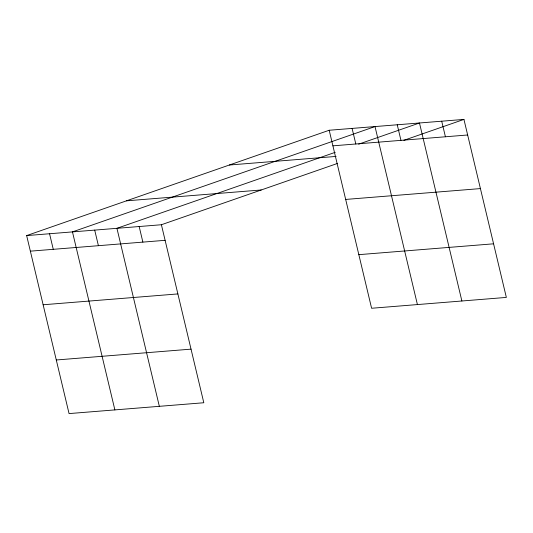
<?xml version="1.0" encoding="UTF-8"?>
<svg xmlns="http://www.w3.org/2000/svg" width="533" height="533" viewBox="0 0 533 533"><rect width="100%" height="100%" fill="white"/><g stroke="black" fill="none" stroke-linecap="round" stroke-linejoin="round"><path stroke-width="0.8" d="M26.65 235.586L161.399 224.739L203.806 402.748L69.057 413.588L26.65 235.586L329.194 130.252L463.943 119.412L506.35 297.414L371.601 308.261L329.194 130.252M335.237 152.318L116.934 228.317L159.34 406.326M358.636 144.17L419.478 122.99L461.884 300.998M161.399 224.739L337.609 163.391M403.881 140.319L463.943 119.412M332.905 145.835L467.654 134.989M229.357 165.017L336.103 156.422M126.488 200.828L261.237 189.981M345.677 199.435L480.426 188.589M30.361 251.163L165.11 240.323M358.836 254.661L493.578 243.814M43.133 304.769L177.882 293.923M56.285 359.988L191.034 349.142M441.71 121.198L445.421 136.781M397.245 124.775L400.956 140.359M417.419 304.576L375.012 126.568L72.461 231.895L114.875 409.904M352.1 128.413L355.811 143.99M139.166 226.525L142.877 242.109M94.701 230.109L98.412 245.686M49.556 233.74L53.267 249.324"/></g></svg>
